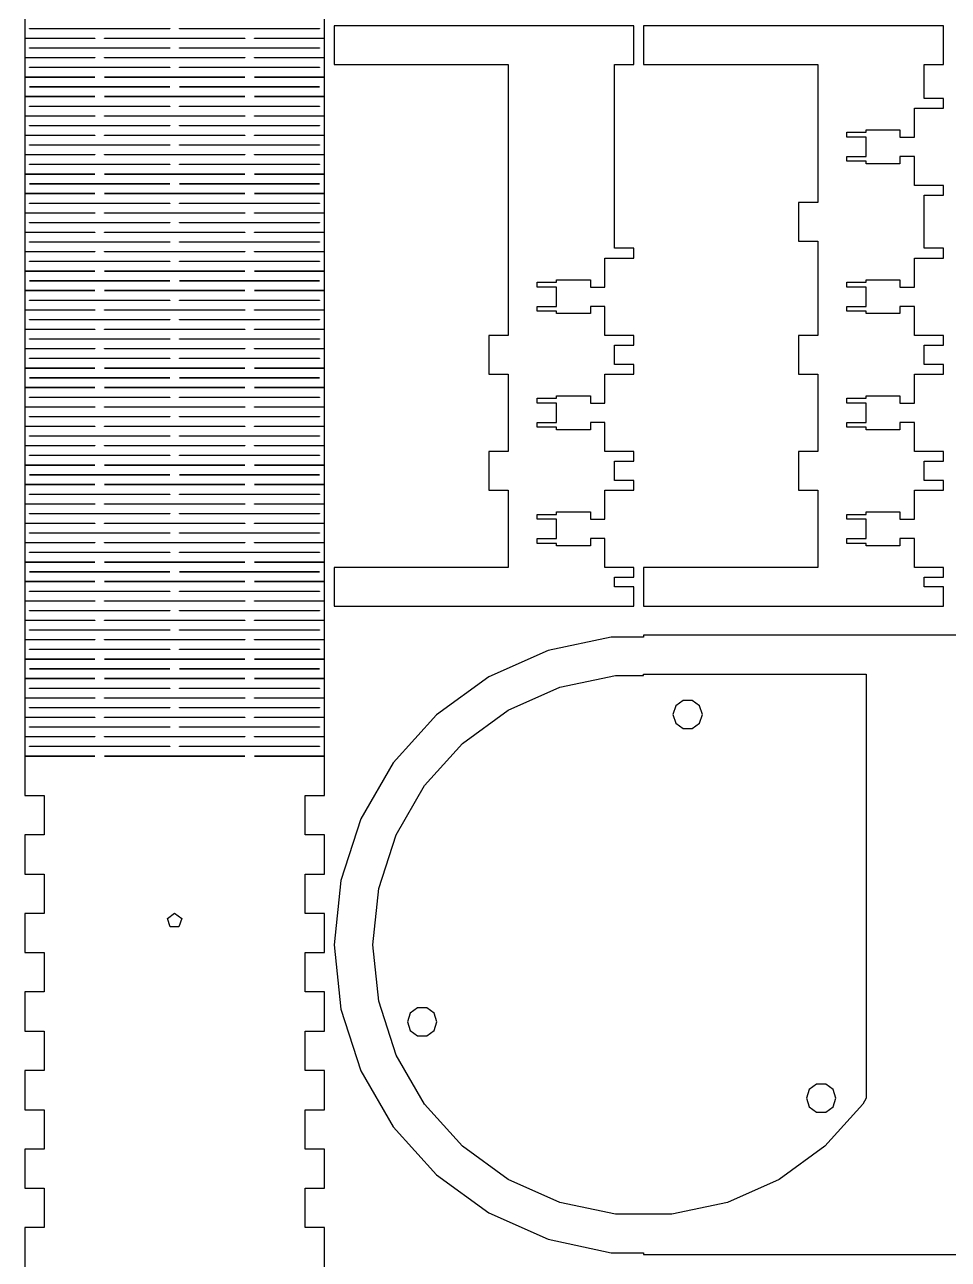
# Model space of a CAD drawing. Header units: metres. Extents: x -86 to 563, y 0 to 788.
# Drawn here: x -64 to 127, y 389 to 644.2 of the extents above; entities that cross this region are included whole.
import ezdxf

# ---------------------------------------------------------------- set-up
doc = ezdxf.new("R2010")
doc.units = ezdxf.units.M

msp = doc.modelspace()

# ---------------------------------------------------------------- linework, layer by layer
for p, q in [((-64, 645.396), (-64, 641.436)), ((-63, 643.391), (-63, 643.441)), ((-63, 643.441), (-34, 643.441)), ((-34, 643.391), (-63, 643.391)), ((-34, 643.441), (-34, 643.391)), ((-32, 643.391), (-32, 643.441)), ((-32, 643.441), (-3, 643.441)), ((-3, 643.391), (-32, 643.391)), ((-3, 643.441), (-3, 643.391)), ((-2, 641.436), (-2, 645.396)), ((62, 644), (0, 644)), ((0, 644), (0, 636)), ((62, 636), (62, 644)), ((126, 644), (64, 644)), ((64, 644), (64, 636)), ((126, 636), (126, 644)), ((-64, 641.436), (-49.5, 641.436)), ((-49.5, 641.386), (-64, 641.386)), ((-64, 641.386), (-64, 637.425)), ((-49.5, 641.436), (-49.5, 641.386)), ((-47.5, 641.386), (-47.5, 641.436)), ((-47.5, 641.436), (-18.5, 641.436)), ((-18.5, 641.386), (-47.5, 641.386)), ((-18.5, 641.436), (-18.5, 641.386)), ((-16.5, 641.386), (-16.5, 641.436)), ((-16.5, 641.436), (-2, 641.436)), ((-2, 641.386), (-16.5, 641.386)), ((-2, 637.425), (-2, 641.386)), ((-63, 639.38), (-63, 639.43)), ((-63, 639.43), (-34, 639.43)), ((-34, 639.38), (-63, 639.38)), ((-34, 639.43), (-34, 639.38)), ((-32, 639.38), (-32, 639.43)), ((-32, 639.43), (-3, 639.43)), ((-3, 639.38), (-32, 639.38)), ((-3, 639.43), (-3, 639.38)), ((-64, 637.425), (-49.5, 637.425)), ((-49.5, 637.375), (-64, 637.375)), ((-64, 637.375), (-64, 633.415)), ((-49.5, 637.425), (-49.5, 637.375)), ((-47.5, 637.375), (-47.5, 637.425)), ((-47.5, 637.425), (-18.5, 637.425)), ((-18.5, 637.375), (-47.5, 637.375)), ((-18.5, 637.425), (-18.5, 637.375)), ((-16.5, 637.375), (-16.5, 637.425)), ((-16.5, 637.425), (-2, 637.425)), ((-2, 637.375), (-16.5, 637.375)), ((-2, 633.415), (-2, 637.375)), ((0, 636), (36, 636)), ((36, 636), (36, 580)), ((58, 598), (58, 636)), ((58, 636), (62, 636)), ((64, 636), (100, 636)), ((100, 636), (100, 607.5)), ((122, 629), (122, 636)), ((122, 636), (126, 636)), ((-64, 633.415), (-49.5, 633.415)), ((-49.5, 633.365), (-64, 633.365)), ((-64, 633.365), (-64, 629.404)), ((-63, 635.37), (-63, 635.42)), ((-63, 635.42), (-34, 635.42)), ((-34, 635.37), (-63, 635.37)), ((-49.5, 633.415), (-49.5, 633.365)), ((-47.5, 633.365), (-47.5, 633.415)), ((-47.5, 633.415), (-18.5, 633.415)), ((-18.5, 633.365), (-47.5, 633.365)), ((-34, 635.42), (-34, 635.37)), ((-32, 635.37), (-32, 635.42)), ((-32, 635.42), (-3, 635.42)), ((-3, 635.37), (-32, 635.37)), ((-18.5, 633.415), (-18.5, 633.365)), ((-16.5, 633.365), (-16.5, 633.415)), ((-16.5, 633.415), (-2, 633.415)), ((-2, 633.365), (-16.5, 633.365)), ((-3, 635.42), (-3, 635.37)), ((-2, 629.404), (-2, 633.365)), ((-63, 631.359), (-63, 631.409)), ((-63, 631.409), (-34, 631.409)), ((-34, 631.359), (-63, 631.359)), ((-34, 631.409), (-34, 631.359)), ((-32, 631.359), (-32, 631.409)), ((-32, 631.409), (-3, 631.409)), ((-3, 631.359), (-32, 631.359)), ((-3, 631.409), (-3, 631.359)), ((-64, 629.404), (-49.5, 629.404)), ((-49.5, 629.354), (-64, 629.354)), ((-64, 629.354), (-64, 625.393)), ((-49.5, 629.404), (-49.5, 629.354)), ((-47.5, 629.354), (-47.5, 629.404)), ((-47.5, 629.404), (-18.5, 629.404)), ((-18.5, 629.354), (-47.5, 629.354)), ((-18.5, 629.404), (-18.5, 629.354)), ((-16.5, 629.354), (-16.5, 629.404)), ((-16.5, 629.404), (-2, 629.404)), ((-2, 629.354), (-16.5, 629.354)), ((-2, 625.393), (-2, 629.354)), ((126, 629), (122, 629)), ((126, 627), (126, 629)), ((-64, 625.393), (-49.5, 625.393)), ((-49.5, 625.343), (-64, 625.343)), ((-64, 625.343), (-64, 621.383)), ((-63, 627.349), (-63, 627.399)), ((-63, 627.399), (-34, 627.399)), ((-34, 627.349), (-63, 627.349)), ((-49.5, 625.393), (-49.5, 625.343)), ((-47.5, 625.343), (-47.5, 625.393)), ((-47.5, 625.393), (-18.5, 625.393)), ((-18.5, 625.343), (-47.5, 625.343)), ((-34, 627.399), (-34, 627.349)), ((-32, 627.349), (-32, 627.399)), ((-32, 627.399), (-3, 627.399)), ((-3, 627.349), (-32, 627.349)), ((-18.5, 625.393), (-18.5, 625.343)), ((-16.5, 625.343), (-16.5, 625.393)), ((-16.5, 625.393), (-2, 625.393)), ((-2, 625.343), (-16.5, 625.343)), ((-3, 627.399), (-3, 627.349)), ((-2, 621.383), (-2, 625.343)), ((120, 621), (120, 627)), ((120, 627), (126, 627)), ((-63, 623.338), (-63, 623.388)), ((-63, 623.388), (-34, 623.388)), ((-34, 623.338), (-63, 623.338)), ((-34, 623.388), (-34, 623.338)), ((-32, 623.338), (-32, 623.388)), ((-32, 623.388), (-3, 623.388)), ((-3, 623.338), (-32, 623.338)), ((-3, 623.388), (-3, 623.338)), ((-64, 621.383), (-49.5, 621.383)), ((-49.5, 621.333), (-64, 621.333)), ((-64, 621.333), (-64, 617.372)), ((-49.5, 621.383), (-49.5, 621.333)), ((-47.5, 621.333), (-47.5, 621.383)), ((-47.5, 621.383), (-18.5, 621.383)), ((-18.5, 621.333), (-47.5, 621.333)), ((-18.5, 621.383), (-18.5, 621.333)), ((-16.5, 621.333), (-16.5, 621.383)), ((-16.5, 621.383), (-2, 621.383)), ((-2, 621.333), (-16.5, 621.333)), ((-2, 617.372), (-2, 621.333)), ((106, 621), (106, 622)), ((106, 622), (110, 622)), ((110, 621), (106, 621)), ((110, 622), (110, 622.5)), ((110, 622.5), (117, 622.5)), ((110, 617), (110, 621)), ((117, 622.5), (117, 621)), ((117, 621), (120, 621)), ((-63, 619.328), (-63, 619.378)), ((-63, 619.378), (-34, 619.378)), ((-34, 619.328), (-63, 619.328)), ((-34, 619.378), (-34, 619.328)), ((-32, 619.328), (-32, 619.378)), ((-32, 619.378), (-3, 619.378)), ((-3, 619.328), (-32, 619.328)), ((-3, 619.378), (-3, 619.328)), ((-64, 617.372), (-49.5, 617.372)), ((-49.5, 617.322), (-64, 617.322)), ((-64, 617.322), (-64, 613.362)), ((-63, 615.317), (-63, 615.367)), ((-63, 615.367), (-34, 615.367)), ((-34, 615.317), (-63, 615.317)), ((-49.5, 617.372), (-49.5, 617.322)), ((-47.5, 617.322), (-47.5, 617.372)), ((-47.5, 617.372), (-18.5, 617.372)), ((-18.5, 617.322), (-47.5, 617.322)), ((-34, 615.367), (-34, 615.317)), ((-32, 615.317), (-32, 615.367)), ((-32, 615.367), (-3, 615.367)), ((-3, 615.317), (-32, 615.317)), ((-18.5, 617.372), (-18.5, 617.322)), ((-16.5, 617.322), (-16.5, 617.372)), ((-16.5, 617.372), (-2, 617.372)), ((-2, 617.322), (-16.5, 617.322)), ((-3, 615.367), (-3, 615.317)), ((-2, 613.362), (-2, 617.322)), ((106, 616), (106, 617)), ((106, 617), (110, 617)), ((110, 616), (106, 616)), ((110, 615.5), (110, 616)), ((117, 615.5), (110, 615.5)), ((120, 617), (117, 617)), ((117, 617), (117, 615.5)), ((120, 611), (120, 617)), ((-64, 613.362), (-49.5, 613.362)), ((-49.5, 613.312), (-64, 613.312)), ((-64, 613.312), (-64, 609.351)), ((-49.5, 613.362), (-49.5, 613.312)), ((-47.5, 613.312), (-47.5, 613.362)), ((-47.5, 613.362), (-18.5, 613.362)), ((-18.5, 613.312), (-47.5, 613.312)), ((-18.5, 613.362), (-18.5, 613.312)), ((-16.5, 613.312), (-16.5, 613.362)), ((-16.5, 613.362), (-2, 613.362)), ((-2, 613.312), (-16.5, 613.312)), ((-2, 609.351), (-2, 613.312)), ((-63, 611.307), (-63, 611.357)), ((-63, 611.357), (-34, 611.357)), ((-34, 611.307), (-63, 611.307)), ((-34, 611.357), (-34, 611.307)), ((-32, 611.307), (-32, 611.357)), ((-32, 611.357), (-3, 611.357)), ((-3, 611.307), (-32, 611.307)), ((-3, 611.357), (-3, 611.307)), ((126, 611), (120, 611)), ((126, 609), (126, 611)), ((-64, 609.351), (-49.5, 609.351)), ((-49.5, 609.301), (-64, 609.301)), ((-64, 609.301), (-64, 605.341)), ((-49.5, 609.351), (-49.5, 609.301)), ((-47.5, 609.301), (-47.5, 609.351)), ((-47.5, 609.351), (-18.5, 609.351)), ((-18.5, 609.301), (-47.5, 609.301)), ((-18.5, 609.351), (-18.5, 609.301)), ((-16.5, 609.301), (-16.5, 609.351)), ((-16.5, 609.351), (-2, 609.351)), ((-2, 609.301), (-16.5, 609.301)), ((-2, 605.341), (-2, 609.301)), ((100, 607.5), (96, 607.5)), ((96, 607.5), (96, 599.5)), ((122, 598), (122, 609)), ((122, 609), (126, 609)), ((-64, 605.341), (-49.5, 605.341)), ((-49.5, 605.291), (-64, 605.291)), ((-64, 605.291), (-64, 601.33)), ((-63, 607.296), (-63, 607.346)), ((-63, 607.346), (-34, 607.346)), ((-34, 607.296), (-63, 607.296)), ((-49.5, 605.341), (-49.5, 605.291)), ((-47.5, 605.291), (-47.5, 605.341)), ((-47.5, 605.341), (-18.5, 605.341)), ((-18.5, 605.291), (-47.5, 605.291)), ((-34, 607.346), (-34, 607.296)), ((-32, 607.296), (-32, 607.346)), ((-32, 607.346), (-3, 607.346)), ((-3, 607.296), (-32, 607.296)), ((-18.5, 605.341), (-18.5, 605.291)), ((-16.5, 605.291), (-16.5, 605.341)), ((-16.5, 605.341), (-2, 605.341)), ((-2, 605.291), (-16.5, 605.291)), ((-3, 607.346), (-3, 607.296)), ((-2, 601.33), (-2, 605.291)), ((-63, 603.285), (-63, 603.335)), ((-63, 603.335), (-34, 603.335)), ((-34, 603.285), (-63, 603.285)), ((-34, 603.335), (-34, 603.285)), ((-32, 603.285), (-32, 603.335)), ((-32, 603.335), (-3, 603.335)), ((-3, 603.285), (-32, 603.285)), ((-3, 603.335), (-3, 603.285)), ((-64, 601.33), (-49.5, 601.33)), ((-49.5, 601.28), (-64, 601.28)), ((-64, 601.28), (-64, 597.32)), ((-49.5, 601.33), (-49.5, 601.28)), ((-47.5, 601.28), (-47.5, 601.33)), ((-47.5, 601.33), (-18.5, 601.33)), ((-18.5, 601.28), (-47.5, 601.28)), ((-18.5, 601.33), (-18.5, 601.28)), ((-16.5, 601.28), (-16.5, 601.33)), ((-16.5, 601.33), (-2, 601.33)), ((-2, 601.28), (-16.5, 601.28)), ((-2, 597.32), (-2, 601.28)), ((-64, 597.32), (-49.5, 597.32)), ((-49.5, 597.27), (-64, 597.27)), ((-64, 597.27), (-64, 593.309)), ((-63, 599.275), (-63, 599.325)), ((-63, 599.325), (-34, 599.325)), ((-34, 599.275), (-63, 599.275)), ((-49.5, 597.32), (-49.5, 597.27)), ((-47.5, 597.27), (-47.5, 597.32)), ((-47.5, 597.32), (-18.5, 597.32)), ((-18.5, 597.27), (-47.5, 597.27)), ((-34, 599.325), (-34, 599.275)), ((-32, 599.275), (-32, 599.325)), ((-32, 599.325), (-3, 599.325)), ((-3, 599.275), (-32, 599.275)), ((-18.5, 597.32), (-18.5, 597.27)), ((-16.5, 597.27), (-16.5, 597.32)), ((-16.5, 597.32), (-2, 597.32)), ((-2, 597.27), (-16.5, 597.27)), ((-3, 599.325), (-3, 599.275)), ((-2, 593.309), (-2, 597.27)), ((62, 598), (58, 598)), ((62, 596), (62, 598)), ((96, 599.5), (100, 599.5)), ((100, 599.5), (100, 580)), ((126, 598), (122, 598)), ((126, 596), (126, 598)), ((-63, 595.264), (-63, 595.314)), ((-63, 595.314), (-34, 595.314)), ((-34, 595.264), (-63, 595.264)), ((-34, 595.314), (-34, 595.264)), ((-32, 595.264), (-32, 595.314)), ((-32, 595.314), (-3, 595.314)), ((-3, 595.264), (-32, 595.264)), ((-3, 595.314), (-3, 595.264)), ((56, 590), (56, 596)), ((56, 596), (62, 596)), ((120, 590), (120, 596)), ((120, 596), (126, 596)), ((-64, 593.309), (-49.5, 593.309)), ((-49.5, 593.259), (-64, 593.259)), ((-64, 593.259), (-64, 589.299)), ((-49.5, 593.309), (-49.5, 593.259)), ((-47.5, 593.259), (-47.5, 593.309)), ((-47.5, 593.309), (-18.5, 593.309)), ((-18.5, 593.259), (-47.5, 593.259)), ((-18.5, 593.309), (-18.5, 593.259)), ((-16.5, 593.259), (-16.5, 593.309)), ((-16.5, 593.309), (-2, 593.309)), ((-2, 593.259), (-16.5, 593.259)), ((-2, 589.299), (-2, 593.259)), ((-63, 591.254), (-63, 591.304)), ((-63, 591.304), (-34, 591.304)), ((-34, 591.254), (-63, 591.254)), ((-34, 591.304), (-34, 591.254)), ((-32, 591.254), (-32, 591.304)), ((-32, 591.304), (-3, 591.304)), ((-3, 591.254), (-32, 591.254)), ((-3, 591.304), (-3, 591.254)), ((42, 590), (42, 591)), ((42, 591), (46, 591)), ((46, 590), (42, 590)), ((46, 591), (46, 591.5)), ((46, 591.5), (53, 591.5)), ((46, 586), (46, 590)), ((53, 591.5), (53, 590)), ((53, 590), (56, 590)), ((106, 590), (106, 591)), ((106, 591), (110, 591)), ((110, 590), (106, 590)), ((110, 591), (110, 591.5)), ((110, 591.5), (117, 591.5)), ((110, 586), (110, 590)), ((117, 591.5), (117, 590)), ((117, 590), (120, 590)), ((-64, 589.299), (-49.5, 589.299)), ((-49.5, 589.249), (-64, 589.249)), ((-64, 589.249), (-64, 585.288)), ((-63, 587.243), (-63, 587.293)), ((-63, 587.293), (-34, 587.293)), ((-34, 587.243), (-63, 587.243)), ((-49.5, 589.299), (-49.5, 589.249)), ((-47.5, 589.249), (-47.5, 589.299)), ((-47.5, 589.299), (-18.5, 589.299)), ((-18.5, 589.249), (-47.5, 589.249)), ((-34, 587.293), (-34, 587.243)), ((-32, 587.243), (-32, 587.293)), ((-32, 587.293), (-3, 587.293)), ((-3, 587.243), (-32, 587.243)), ((-18.5, 589.299), (-18.5, 589.249)), ((-16.5, 589.249), (-16.5, 589.299)), ((-16.5, 589.299), (-2, 589.299)), ((-2, 589.249), (-16.5, 589.249)), ((-3, 587.293), (-3, 587.243)), ((-2, 585.288), (-2, 589.249)), ((-64, 585.288), (-49.5, 585.288)), ((-49.5, 585.238), (-64, 585.238)), ((-64, 585.238), (-64, 581.277)), ((-49.5, 585.288), (-49.5, 585.238)), ((-47.5, 585.238), (-47.5, 585.288)), ((-47.5, 585.288), (-18.5, 585.288)), ((-18.5, 585.238), (-47.5, 585.238)), ((-18.5, 585.288), (-18.5, 585.238)), ((-16.5, 585.238), (-16.5, 585.288)), ((-16.5, 585.288), (-2, 585.288)), ((-2, 585.238), (-16.5, 585.238)), ((-2, 581.277), (-2, 585.238)), ((42, 585), (42, 586)), ((42, 586), (46, 586)), ((46, 585), (42, 585)), ((46, 584.5), (46, 585)), ((53, 584.5), (46, 584.5)), ((56, 586), (53, 586)), ((53, 586), (53, 584.5)), ((56, 580), (56, 586)), ((106, 585), (106, 586)), ((106, 586), (110, 586)), ((110, 585), (106, 585)), ((110, 584.5), (110, 585)), ((117, 584.5), (110, 584.5)), ((120, 586), (117, 586)), ((117, 586), (117, 584.5)), ((120, 580), (120, 586)), ((-63, 583.233), (-63, 583.283)), ((-63, 583.283), (-34, 583.283)), ((-34, 583.233), (-63, 583.233)), ((-34, 583.283), (-34, 583.233)), ((-32, 583.233), (-32, 583.283)), ((-32, 583.283), (-3, 583.283)), ((-3, 583.233), (-32, 583.233)), ((-3, 583.283), (-3, 583.233)), ((-64, 581.277), (-49.5, 581.277)), ((-49.5, 581.227), (-64, 581.227)), ((-64, 581.227), (-64, 577.267)), ((-49.5, 581.277), (-49.5, 581.227)), ((-47.5, 581.227), (-47.5, 581.277)), ((-47.5, 581.277), (-18.5, 581.277)), ((-18.5, 581.227), (-47.5, 581.227)), ((-18.5, 581.277), (-18.5, 581.227)), ((-16.5, 581.227), (-16.5, 581.277)), ((-16.5, 581.277), (-2, 581.277)), ((-2, 581.227), (-16.5, 581.227)), ((-2, 577.267), (-2, 581.227)), ((36, 580), (32, 580)), ((32, 580), (32, 572)), ((62, 580), (56, 580)), ((62, 578), (62, 580)), ((100, 580), (96, 580)), ((96, 580), (96, 572)), ((126, 580), (120, 580)), ((126, 578), (126, 580)), ((-64, 577.267), (-49.5, 577.267)), ((-49.5, 577.217), (-64, 577.217)), ((-64, 577.217), (-64, 573.256)), ((-63, 579.222), (-63, 579.272)), ((-63, 579.272), (-34, 579.272)), ((-34, 579.222), (-63, 579.222)), ((-49.5, 577.267), (-49.5, 577.217)), ((-47.5, 577.217), (-47.5, 577.267)), ((-47.5, 577.267), (-18.5, 577.267)), ((-18.5, 577.217), (-47.5, 577.217)), ((-34, 579.272), (-34, 579.222)), ((-32, 579.222), (-32, 579.272)), ((-32, 579.272), (-3, 579.272)), ((-3, 579.222), (-32, 579.222)), ((-18.5, 577.267), (-18.5, 577.217)), ((-16.5, 577.217), (-16.5, 577.267)), ((-16.5, 577.267), (-2, 577.267)), ((-2, 577.217), (-16.5, 577.217)), ((-3, 579.272), (-3, 579.222)), ((-2, 573.256), (-2, 577.217)), ((58, 574), (58, 578)), ((58, 578), (62, 578)), ((122, 574), (122, 578)), ((122, 578), (126, 578)), ((-63, 575.212), (-63, 575.262)), ((-63, 575.262), (-34, 575.262)), ((-34, 575.212), (-63, 575.212)), ((-34, 575.262), (-34, 575.212)), ((-32, 575.212), (-32, 575.262)), ((-32, 575.262), (-3, 575.262)), ((-3, 575.212), (-32, 575.212)), ((-3, 575.262), (-3, 575.212)), ((-64, 573.256), (-49.5, 573.256)), ((-49.5, 573.206), (-64, 573.206)), ((-64, 573.206), (-64, 569.246)), ((-49.5, 573.256), (-49.5, 573.206)), ((-47.5, 573.206), (-47.5, 573.256)), ((-47.5, 573.256), (-18.5, 573.256)), ((-18.5, 573.206), (-47.5, 573.206)), ((-18.5, 573.256), (-18.5, 573.206)), ((-16.5, 573.206), (-16.5, 573.256)), ((-16.5, 573.256), (-2, 573.256)), ((-2, 573.206), (-16.5, 573.206)), ((-2, 569.246), (-2, 573.206)), ((32, 572), (36, 572)), ((36, 572), (36, 556)), ((56, 566), (56, 572)), ((56, 572), (62, 572)), ((62, 574), (58, 574)), ((62, 572), (62, 574)), ((96, 572), (100, 572)), ((100, 572), (100, 556)), ((120, 566), (120, 572)), ((120, 572), (126, 572)), ((126, 574), (122, 574)), ((126, 572), (126, 574)), ((-64, 569.246), (-49.5, 569.246)), ((-49.5, 569.196), (-64, 569.196)), ((-64, 569.196), (-64, 565.235)), ((-63, 571.201), (-63, 571.251)), ((-63, 571.251), (-34, 571.251)), ((-34, 571.201), (-63, 571.201)), ((-49.5, 569.246), (-49.5, 569.196)), ((-47.5, 569.196), (-47.5, 569.246)), ((-47.5, 569.246), (-18.5, 569.246)), ((-18.5, 569.196), (-47.5, 569.196)), ((-34, 571.251), (-34, 571.201)), ((-32, 571.201), (-32, 571.251)), ((-32, 571.251), (-3, 571.251)), ((-3, 571.201), (-32, 571.201)), ((-18.5, 569.246), (-18.5, 569.196)), ((-16.5, 569.196), (-16.5, 569.246)), ((-16.5, 569.246), (-2, 569.246)), ((-2, 569.196), (-16.5, 569.196)), ((-3, 571.251), (-3, 571.201)), ((-2, 565.235), (-2, 569.196)), ((-63, 567.191), (-63, 567.241)), ((-63, 567.241), (-34, 567.241)), ((-34, 567.191), (-63, 567.191)), ((-34, 567.241), (-34, 567.191)), ((-32, 567.191), (-32, 567.241)), ((-32, 567.241), (-3, 567.241)), ((-3, 567.191), (-32, 567.191)), ((-3, 567.241), (-3, 567.191)), ((42, 566), (42, 567)), ((42, 567), (46, 567)), ((46, 567), (46, 567.5)), ((46, 567.5), (53, 567.5)), ((53, 567.5), (53, 566)), ((106, 566), (106, 567)), ((106, 567), (110, 567)), ((110, 567), (110, 567.5)), ((110, 567.5), (117, 567.5)), ((117, 567.5), (117, 566)), ((-64, 565.235), (-49.5, 565.235)), ((-49.5, 565.185), (-64, 565.185)), ((-64, 565.185), (-64, 561.225)), ((-49.5, 565.235), (-49.5, 565.185)), ((-47.5, 565.185), (-47.5, 565.235)), ((-47.5, 565.235), (-18.5, 565.235)), ((-18.5, 565.185), (-47.5, 565.185)), ((-18.5, 565.235), (-18.5, 565.185)), ((-16.5, 565.185), (-16.5, 565.235)), ((-16.5, 565.235), (-2, 565.235)), ((-2, 565.185), (-16.5, 565.185)), ((-2, 561.225), (-2, 565.185)), ((46, 566), (42, 566)), ((46, 562), (46, 566)), ((53, 566), (56, 566)), ((110, 566), (106, 566)), ((110, 562), (110, 566)), ((117, 566), (120, 566)), ((-63, 563.18), (-63, 563.23)), ((-63, 563.23), (-34, 563.23)), ((-34, 563.18), (-63, 563.18)), ((-34, 563.23), (-34, 563.18)), ((-32, 563.18), (-32, 563.23)), ((-32, 563.23), (-3, 563.23)), ((-3, 563.18), (-32, 563.18)), ((-3, 563.23), (-3, 563.18)), ((42, 561), (42, 562)), ((42, 562), (46, 562)), ((56, 562), (53, 562)), ((53, 562), (53, 560.5)), ((56, 556), (56, 562)), ((106, 561), (106, 562)), ((106, 562), (110, 562)), ((120, 562), (117, 562)), ((117, 562), (117, 560.5)), ((120, 556), (120, 562)), ((-64, 561.225), (-49.5, 561.225)), ((-49.5, 561.175), (-64, 561.175)), ((-64, 561.175), (-64, 557.214)), ((-63, 559.169), (-63, 559.219)), ((-63, 559.219), (-34, 559.219)), ((-34, 559.169), (-63, 559.169)), ((-49.5, 561.225), (-49.5, 561.175)), ((-47.5, 561.175), (-47.5, 561.225)), ((-47.5, 561.225), (-18.5, 561.225)), ((-18.5, 561.175), (-47.5, 561.175)), ((-34, 559.219), (-34, 559.169)), ((-32, 559.169), (-32, 559.219)), ((-32, 559.219), (-3, 559.219)), ((-3, 559.169), (-32, 559.169)), ((-18.5, 561.225), (-18.5, 561.175)), ((-16.5, 561.175), (-16.5, 561.225)), ((-16.5, 561.225), (-2, 561.225)), ((-2, 561.175), (-16.5, 561.175)), ((-3, 559.219), (-3, 559.169)), ((-2, 557.214), (-2, 561.175)), ((46, 561), (42, 561)), ((46, 560.5), (46, 561)), ((53, 560.5), (46, 560.5)), ((110, 561), (106, 561)), ((110, 560.5), (110, 561)), ((117, 560.5), (110, 560.5)), ((-64, 557.214), (-49.5, 557.214)), ((-49.5, 557.164), (-64, 557.164)), ((-64, 557.164), (-64, 553.204)), ((-49.5, 557.214), (-49.5, 557.164)), ((-47.5, 557.164), (-47.5, 557.214)), ((-47.5, 557.214), (-18.5, 557.214)), ((-18.5, 557.164), (-47.5, 557.164)), ((-18.5, 557.214), (-18.5, 557.164)), ((-16.5, 557.164), (-16.5, 557.214)), ((-16.5, 557.214), (-2, 557.214)), ((-2, 557.164), (-16.5, 557.164)), ((-2, 553.204), (-2, 557.164)), ((-63, 555.159), (-63, 555.209)), ((-63, 555.209), (-34, 555.209)), ((-34, 555.159), (-63, 555.159)), ((-34, 555.209), (-34, 555.159)), ((-32, 555.159), (-32, 555.209)), ((-32, 555.209), (-3, 555.209)), ((-3, 555.159), (-32, 555.159)), ((-3, 555.209), (-3, 555.159)), ((36, 556), (32, 556)), ((32, 556), (32, 548)), ((62, 556), (56, 556)), ((58, 550), (58, 554)), ((58, 554), (62, 554)), ((62, 554), (62, 556)), ((100, 556), (96, 556)), ((96, 556), (96, 548)), ((126, 556), (120, 556)), ((122, 550), (122, 554)), ((122, 554), (126, 554)), ((126, 554), (126, 556)), ((-64, 553.204), (-49.5, 553.204)), ((-49.5, 553.154), (-64, 553.154)), ((-64, 553.154), (-64, 549.193)), ((-49.5, 553.204), (-49.5, 553.154)), ((-47.5, 553.154), (-47.5, 553.204)), ((-47.5, 553.204), (-18.5, 553.204)), ((-18.5, 553.154), (-47.5, 553.154)), ((-18.5, 553.204), (-18.5, 553.154)), ((-16.5, 553.154), (-16.5, 553.204)), ((-16.5, 553.204), (-2, 553.204)), ((-2, 553.154), (-16.5, 553.154)), ((-2, 549.193), (-2, 553.154)), ((-64, 549.193), (-49.5, 549.193)), ((-49.5, 549.143), (-64, 549.143)), ((-64, 549.143), (-64, 545.183)), ((-63, 551.148), (-63, 551.198)), ((-63, 551.198), (-34, 551.198)), ((-34, 551.148), (-63, 551.148)), ((-49.5, 549.193), (-49.5, 549.143)), ((-47.5, 549.143), (-47.5, 549.193)), ((-47.5, 549.193), (-18.5, 549.193)), ((-18.5, 549.143), (-47.5, 549.143)), ((-34, 551.198), (-34, 551.148)), ((-32, 551.148), (-32, 551.198)), ((-32, 551.198), (-3, 551.198)), ((-3, 551.148), (-32, 551.148)), ((-18.5, 549.193), (-18.5, 549.143)), ((-16.5, 549.143), (-16.5, 549.193)), ((-16.5, 549.193), (-2, 549.193)), ((-2, 549.143), (-16.5, 549.143)), ((-3, 551.198), (-3, 551.148)), ((-2, 545.183), (-2, 549.143)), ((62, 550), (58, 550)), ((62, 548), (62, 550)), ((126, 550), (122, 550)), ((126, 548), (126, 550)), ((-63, 547.138), (-63, 547.188)), ((-63, 547.188), (-34, 547.188)), ((-34, 547.138), (-63, 547.138)), ((-34, 547.188), (-34, 547.138)), ((-32, 547.138), (-32, 547.188)), ((-32, 547.188), (-3, 547.188)), ((-3, 547.138), (-32, 547.138)), ((-3, 547.188), (-3, 547.138)), ((32, 548), (36, 548)), ((36, 548), (36, 532)), ((56, 542), (56, 548)), ((56, 548), (62, 548)), ((96, 548), (100, 548)), ((100, 548), (100, 532)), ((120, 542), (120, 548)), ((120, 548), (126, 548)), ((-64, 545.183), (-49.5, 545.183)), ((-49.5, 545.133), (-64, 545.133)), ((-64, 545.133), (-64, 541.172)), ((-49.5, 545.183), (-49.5, 545.133)), ((-47.5, 545.133), (-47.5, 545.183)), ((-47.5, 545.183), (-18.5, 545.183)), ((-18.5, 545.133), (-47.5, 545.133)), ((-18.5, 545.183), (-18.5, 545.133)), ((-16.5, 545.133), (-16.5, 545.183)), ((-16.5, 545.183), (-2, 545.183)), ((-2, 545.133), (-16.5, 545.133)), ((-2, 541.172), (-2, 545.133)), ((-64, 541.172), (-49.5, 541.172)), ((-49.5, 541.122), (-64, 541.122)), ((-64, 541.122), (-64, 537.161)), ((-63, 543.127), (-63, 543.177)), ((-63, 543.177), (-34, 543.177)), ((-34, 543.127), (-63, 543.127)), ((-49.5, 541.172), (-49.5, 541.122)), ((-47.5, 541.122), (-47.5, 541.172)), ((-47.5, 541.172), (-18.5, 541.172)), ((-18.5, 541.122), (-47.5, 541.122)), ((-34, 543.177), (-34, 543.127)), ((-32, 543.127), (-32, 543.177)), ((-32, 543.177), (-3, 543.177)), ((-3, 543.127), (-32, 543.127)), ((-18.5, 541.172), (-18.5, 541.122)), ((-16.5, 541.122), (-16.5, 541.172)), ((-16.5, 541.172), (-2, 541.172)), ((-2, 541.122), (-16.5, 541.122)), ((-3, 543.177), (-3, 543.127)), ((-2, 537.161), (-2, 541.122)), ((42, 542), (42, 543)), ((42, 543), (46, 543)), ((46, 542), (42, 542)), ((46, 543), (46, 543.5)), ((46, 543.5), (53, 543.5)), ((46, 538), (46, 542)), ((53, 543.5), (53, 542)), ((53, 542), (56, 542)), ((106, 542), (106, 543)), ((106, 543), (110, 543)), ((110, 542), (106, 542)), ((110, 543), (110, 543.5)), ((110, 543.5), (117, 543.5)), ((110, 538), (110, 542)), ((117, 543.5), (117, 542)), ((117, 542), (120, 542)), ((-63, 539.117), (-63, 539.167)), ((-63, 539.167), (-34, 539.167)), ((-34, 539.117), (-63, 539.117)), ((-34, 539.167), (-34, 539.117)), ((-32, 539.117), (-32, 539.167)), ((-32, 539.167), (-3, 539.167)), ((-3, 539.117), (-32, 539.117)), ((-3, 539.167), (-3, 539.117)), ((-64, 537.161), (-49.5, 537.161)), ((-49.5, 537.111), (-64, 537.111)), ((-64, 537.111), (-64, 533.151)), ((-49.5, 537.161), (-49.5, 537.111)), ((-47.5, 537.111), (-47.5, 537.161)), ((-47.5, 537.161), (-18.5, 537.161)), ((-18.5, 537.111), (-47.5, 537.111)), ((-18.5, 537.161), (-18.5, 537.111)), ((-16.5, 537.111), (-16.5, 537.161)), ((-16.5, 537.161), (-2, 537.161)), ((-2, 537.111), (-16.5, 537.111)), ((-2, 533.151), (-2, 537.111)), ((42, 537), (42, 538)), ((42, 538), (46, 538)), ((46, 537), (42, 537)), ((46, 536.5), (46, 537)), ((53, 536.5), (46, 536.5)), ((56, 538), (53, 538)), ((53, 538), (53, 536.5)), ((56, 532), (56, 538)), ((106, 537), (106, 538)), ((106, 538), (110, 538)), ((110, 537), (106, 537)), ((110, 536.5), (110, 537)), ((117, 536.5), (110, 536.5)), ((120, 538), (117, 538)), ((117, 538), (117, 536.5)), ((120, 532), (120, 538)), ((-63, 535.106), (-63, 535.156)), ((-63, 535.156), (-34, 535.156)), ((-34, 535.106), (-63, 535.106)), ((-34, 535.156), (-34, 535.106)), ((-32, 535.106), (-32, 535.156)), ((-32, 535.156), (-3, 535.156)), ((-3, 535.106), (-32, 535.106)), ((-3, 535.156), (-3, 535.106)), ((-64, 533.151), (-49.5, 533.151)), ((-49.5, 533.101), (-64, 533.101)), ((-64, 533.101), (-64, 529.14)), ((-63, 531.096), (-63, 531.146)), ((-63, 531.146), (-34, 531.146)), ((-34, 531.096), (-63, 531.096)), ((-49.5, 533.151), (-49.5, 533.101)), ((-47.5, 533.101), (-47.5, 533.151)), ((-47.5, 533.151), (-18.5, 533.151)), ((-18.5, 533.101), (-47.5, 533.101)), ((-34, 531.146), (-34, 531.096)), ((-32, 531.096), (-32, 531.146)), ((-32, 531.146), (-3, 531.146)), ((-3, 531.096), (-32, 531.096)), ((-18.5, 533.151), (-18.5, 533.101)), ((-16.5, 533.101), (-16.5, 533.151)), ((-16.5, 533.151), (-2, 533.151)), ((-2, 533.101), (-16.5, 533.101)), ((-3, 531.146), (-3, 531.096)), ((-2, 529.14), (-2, 533.101)), ((36, 532), (0, 532)), ((0, 532), (0, 524)), ((62, 532), (56, 532)), ((62, 530), (62, 532)), ((100, 532), (64, 532)), ((64, 532), (64, 524)), ((126, 532), (120, 532)), ((126, 530), (126, 532)), ((-64, 529.14), (-49.5, 529.14)), ((-49.5, 529.09), (-64, 529.09)), ((-64, 529.09), (-64, 525.13)), ((-49.5, 529.14), (-49.5, 529.09)), ((-47.5, 529.09), (-47.5, 529.14)), ((-47.5, 529.14), (-18.5, 529.14)), ((-18.5, 529.09), (-47.5, 529.09)), ((-18.5, 529.14), (-18.5, 529.09)), ((-16.5, 529.09), (-16.5, 529.14)), ((-16.5, 529.14), (-2, 529.14)), ((-2, 529.09), (-16.5, 529.09)), ((-2, 525.13), (-2, 529.09)), ((58, 528), (58, 530)), ((58, 530), (62, 530)), ((122, 528), (122, 530)), ((122, 530), (126, 530)), ((-63, 527.085), (-63, 527.135)), ((-63, 527.135), (-34, 527.135)), ((-34, 527.085), (-63, 527.085)), ((-34, 527.135), (-34, 527.085)), ((-32, 527.085), (-32, 527.135)), ((-32, 527.135), (-3, 527.135)), ((-3, 527.085), (-32, 527.085)), ((-3, 527.135), (-3, 527.085)), ((62, 528), (58, 528)), ((62, 524), (62, 528)), ((126, 528), (122, 528)), ((126, 524), (126, 528)), ((-64, 525.13), (-49.5, 525.13)), ((-49.5, 525.08), (-64, 525.08)), ((-64, 525.08), (-64, 521.119)), ((-49.5, 525.13), (-49.5, 525.08)), ((-47.5, 525.08), (-47.5, 525.13)), ((-47.5, 525.13), (-18.5, 525.13)), ((-18.5, 525.08), (-47.5, 525.08)), ((-18.5, 525.13), (-18.5, 525.08)), ((-16.5, 525.08), (-16.5, 525.13)), ((-16.5, 525.13), (-2, 525.13)), ((-2, 525.08), (-16.5, 525.08)), ((-2, 521.119), (-2, 525.08)), ((0, 524), (62, 524)), ((64, 524), (126, 524)), ((-64, 521.119), (-49.5, 521.119)), ((-49.5, 521.069), (-64, 521.069)), ((-64, 521.069), (-64, 517.109)), ((-63, 523.075), (-63, 523.125)), ((-63, 523.125), (-34, 523.125)), ((-34, 523.075), (-63, 523.075)), ((-49.5, 521.119), (-49.5, 521.069)), ((-47.5, 521.069), (-47.5, 521.119)), ((-47.5, 521.119), (-18.5, 521.119)), ((-18.5, 521.069), (-47.5, 521.069)), ((-34, 523.125), (-34, 523.075)), ((-32, 523.075), (-32, 523.125)), ((-32, 523.125), (-3, 523.125)), ((-3, 523.075), (-32, 523.075)), ((-18.5, 521.119), (-18.5, 521.069)), ((-16.5, 521.069), (-16.5, 521.119)), ((-16.5, 521.119), (-2, 521.119)), ((-2, 521.069), (-16.5, 521.069)), ((-3, 523.125), (-3, 523.075)), ((-2, 517.109), (-2, 521.069)), ((-63, 519.064), (-63, 519.114)), ((-63, 519.114), (-34, 519.114)), ((-34, 519.064), (-63, 519.064)), ((-34, 519.114), (-34, 519.064)), ((-32, 519.064), (-32, 519.114)), ((-32, 519.114), (-3, 519.114)), ((-3, 519.064), (-32, 519.064)), ((-3, 519.114), (-3, 519.064)), ((-64, 517.109), (-49.5, 517.109)), ((-49.5, 517.059), (-64, 517.059)), ((-64, 517.059), (-64, 513.098)), ((-49.5, 517.109), (-49.5, 517.059)), ((-47.5, 517.059), (-47.5, 517.109)), ((-47.5, 517.109), (-18.5, 517.109)), ((-18.5, 517.059), (-47.5, 517.059)), ((-18.5, 517.109), (-18.5, 517.059)), ((-16.5, 517.059), (-16.5, 517.109)), ((-16.5, 517.109), (-2, 517.109)), ((-2, 517.059), (-16.5, 517.059)), ((-2, 513.098), (-2, 517.059)), ((57.3102, 517.649), (44.2229, 514.868)), ((64, 517.649), (57.3102, 517.649)), ((267, 518), (64, 518)), ((64, 518), (64, 517.649)), ((-64, 513.098), (-49.5, 513.098)), ((-49.5, 513.048), (-64, 513.048)), ((-64, 513.048), (-64, 509.088)), ((-63, 515.053), (-63, 515.104)), ((-63, 515.104), (-34, 515.104)), ((-34, 515.053), (-63, 515.053)), ((-49.5, 513.098), (-49.5, 513.048)), ((-47.5, 513.048), (-47.5, 513.098)), ((-47.5, 513.098), (-18.5, 513.098)), ((-18.5, 513.048), (-47.5, 513.048)), ((-34, 515.104), (-34, 515.053)), ((-32, 515.053), (-32, 515.104)), ((-32, 515.104), (-3, 515.104)), ((-3, 515.053), (-32, 515.053)), ((-18.5, 513.098), (-18.5, 513.048)), ((-16.5, 513.048), (-16.5, 513.098)), ((-16.5, 513.098), (-2, 513.098)), ((-2, 513.048), (-16.5, 513.048)), ((-3, 515.104), (-3, 515.053)), ((-2, 509.088), (-2, 513.048)), ((44.2229, 514.868), (32, 509.426)), ((-63, 511.043), (-63, 511.093)), ((-63, 511.093), (-34, 511.093)), ((-34, 511.043), (-63, 511.043)), ((-34, 511.093), (-34, 511.043)), ((-32, 511.043), (-32, 511.093)), ((-32, 511.093), (-3, 511.093)), ((-3, 511.043), (-32, 511.043)), ((-3, 511.093), (-3, 511.043)), ((-64, 509.088), (-49.5, 509.088)), ((-49.5, 509.038), (-64, 509.038)), ((-64, 509.038), (-64, 505.077)), ((-49.5, 509.088), (-49.5, 509.038)), ((-47.5, 509.038), (-47.5, 509.088)), ((-47.5, 509.088), (-18.5, 509.088)), ((-18.5, 509.038), (-47.5, 509.038)), ((-18.5, 509.088), (-18.5, 509.038)), ((-16.5, 509.038), (-16.5, 509.088)), ((-16.5, 509.088), (-2, 509.088)), ((-2, 509.038), (-16.5, 509.038)), ((-2, 505.077), (-2, 509.038)), ((32, 509.426), (21.1756, 501.561)), ((46.695, 507.259), (58.1464, 509.693)), ((58.1464, 509.693), (64, 509.693)), ((64, 509.693), (64, 510)), ((64, 510), (110, 510)), ((110, 510), (110, 422.288)), ((-63, 507.032), (-63, 507.082)), ((-63, 507.082), (-34, 507.082)), ((-34, 507.032), (-63, 507.032)), ((-34, 507.082), (-34, 507.032)), ((-32, 507.032), (-32, 507.082)), ((-32, 507.082), (-3, 507.082)), ((-3, 507.032), (-32, 507.032)), ((-3, 507.082), (-3, 507.032)), ((36, 502.497), (46.695, 507.259)), ((-64, 505.077), (-49.5, 505.077)), ((-49.5, 505.027), (-64, 505.027)), ((-64, 505.027), (-64, 501.067)), ((-63, 503.022), (-63, 503.072)), ((-63, 503.072), (-34, 503.072)), ((-34, 503.022), (-63, 503.022)), ((-49.5, 505.077), (-49.5, 505.027)), ((-47.5, 505.027), (-47.5, 505.077)), ((-47.5, 505.077), (-18.5, 505.077)), ((-18.5, 505.027), (-47.5, 505.027)), ((-34, 503.072), (-34, 503.022)), ((-32, 503.022), (-32, 503.072)), ((-32, 503.072), (-3, 503.072)), ((-3, 503.022), (-32, 503.022)), ((-18.5, 505.077), (-18.5, 505.027)), ((-16.5, 505.027), (-16.5, 505.077)), ((-16.5, 505.077), (-2, 505.077)), ((-2, 505.027), (-16.5, 505.027)), ((-3, 503.072), (-3, 503.022)), ((-2, 501.067), (-2, 505.027)), ((70.6419, 503.43), (70.0594, 501.637)), ((72.1669, 504.538), (70.6419, 503.43)), ((74.0519, 504.538), (72.1669, 504.538)), ((75.5769, 503.43), (74.0519, 504.538)), ((76.1594, 501.637), (75.5769, 503.43)), ((-64, 501.067), (-49.5, 501.067)), ((-49.5, 501.017), (-64, 501.017)), ((-64, 501.017), (-64, 497.056)), ((-49.5, 501.067), (-49.5, 501.017)), ((-47.5, 501.017), (-47.5, 501.067)), ((-47.5, 501.067), (-18.5, 501.067)), ((-18.5, 501.017), (-47.5, 501.017)), ((-18.5, 501.067), (-18.5, 501.017)), ((-16.5, 501.017), (-16.5, 501.067)), ((-16.5, 501.067), (-2, 501.067)), ((-2, 501.017), (-16.5, 501.017)), ((-2, 497.056), (-2, 501.017)), ((21.1756, 501.561), (12.2229, 491.618)), ((26.5287, 495.616), (36, 502.497)), ((70.0594, 501.637), (70.6419, 499.844)), ((75.5769, 499.844), (76.1594, 501.637)), ((-63, 499.011), (-63, 499.061)), ((-63, 499.061), (-34, 499.061)), ((-34, 499.011), (-63, 499.011)), ((-34, 499.061), (-34, 499.011)), ((-32, 499.011), (-32, 499.061)), ((-32, 499.061), (-3, 499.061)), ((-3, 499.011), (-32, 499.011)), ((-3, 499.061), (-3, 499.011)), ((70.6419, 499.844), (72.1669, 498.736)), ((72.1669, 498.736), (74.0519, 498.736)), ((74.0519, 498.736), (75.5769, 499.844)), ((-64, 497.056), (-49.5, 497.056)), ((-49.5, 497.006), (-64, 497.006)), ((-64, 497.006), (-64, 493.046)), ((-49.5, 497.056), (-49.5, 497.006)), ((-47.5, 497.006), (-47.5, 497.056)), ((-47.5, 497.056), (-18.5, 497.056)), ((-18.5, 497.006), (-47.5, 497.006)), ((-18.5, 497.056), (-18.5, 497.006)), ((-16.5, 497.006), (-16.5, 497.056)), ((-16.5, 497.056), (-2, 497.056)), ((-2, 497.006), (-16.5, 497.006)), ((-2, 493.046), (-2, 497.006)), ((18.695, 486.916), (26.5287, 495.616)), ((-64, 493.046), (-49.5, 493.046)), ((-49.5, 492.996), (-64, 492.996)), ((-64, 492.996), (-64, 484.876)), ((-63, 495.001), (-63, 495.051)), ((-63, 495.051), (-34, 495.051)), ((-34, 495.001), (-63, 495.001)), ((-49.5, 493.046), (-49.5, 492.996)), ((-47.5, 492.996), (-47.5, 493.046)), ((-47.5, 493.046), (-18.5, 493.046)), ((-18.5, 492.996), (-47.5, 492.996)), ((-34, 495.051), (-34, 495.001)), ((-32, 495.001), (-32, 495.051)), ((-32, 495.051), (-3, 495.051)), ((-3, 495.001), (-32, 495.001)), ((-18.5, 493.046), (-18.5, 492.996)), ((-16.5, 492.996), (-16.5, 493.046)), ((-16.5, 493.046), (-2, 493.046)), ((-2, 492.996), (-16.5, 492.996)), ((-3, 495.051), (-3, 495.001)), ((-2, 484.876), (-2, 492.996)), ((12.2229, 491.618), (5.5331, 480.031)), ((12.8414, 476.777), (18.695, 486.916)), ((-64, 484.876), (-60, 484.876)), ((-60, 484.876), (-60, 476.756)), ((-6, 476.756), (-6, 484.876)), ((-6, 484.876), (-2, 484.876)), ((5.5331, 480.031), (1.3986, 467.306)), ((-60, 476.756), (-64, 476.756)), ((-64, 476.756), (-64, 468.636)), ((-2, 476.756), (-6, 476.756)), ((-2, 468.636), (-2, 476.756)), ((9.2237, 465.643), (12.8414, 476.777)), ((-64, 468.636), (-60, 468.636)), ((-60, 468.636), (-60, 460.516)), ((-6, 460.516), (-6, 468.636)), ((-6, 468.636), (-2, 468.636)), ((1.3986, 467.306), (0, 454)), ((8, 454), (9.2237, 465.643)), ((-60, 460.516), (-64, 460.516)), ((-64, 460.516), (-64, 452.396)), ((-34.4741, 459.475), (-33, 460.546)), ((-33.911, 457.742), (-34.4741, 459.475)), ((-33, 460.546), (-31.5258, 459.475)), ((-31.5258, 459.475), (-32.0889, 457.742)), ((-2, 460.516), (-6, 460.516)), ((-2, 452.396), (-2, 460.516)), ((-32.0889, 457.742), (-33.911, 457.742)), ((-64, 452.396), (-60, 452.396)), ((-60, 452.396), (-60, 444.276)), ((-6, 444.276), (-6, 452.396)), ((-6, 452.396), (-2, 452.396)), ((0, 454), (1.3986, 440.694)), ((9.2237, 442.357), (8, 454)), ((-60, 444.276), (-64, 444.276)), ((-64, 444.276), (-64, 436.156)), ((-2, 444.276), (-6, 444.276)), ((-2, 436.156), (-2, 444.276)), ((12.8414, 431.223), (9.2237, 442.357)), ((1.3986, 440.694), (5.5331, 427.969)), ((15.7231, 439.863), (15.1406, 438.071)), ((17.2481, 440.971), (15.7231, 439.863)), ((19.1331, 440.971), (17.2481, 440.971)), ((20.6581, 439.863), (19.1331, 440.971)), ((21.2406, 438.071), (20.6581, 439.863)), ((15.1406, 438.071), (15.7231, 436.278)), ((20.6581, 436.278), (21.2406, 438.071)), ((-64, 436.156), (-60, 436.156)), ((-60, 436.156), (-60, 428.036)), ((-6, 428.036), (-6, 436.156)), ((-6, 436.156), (-2, 436.156)), ((15.7231, 436.278), (17.2481, 435.17)), ((17.2481, 435.17), (19.1331, 435.17)), ((19.1331, 435.17), (20.6581, 436.278)), ((18.695, 421.084), (12.8414, 431.223)), ((-60, 428.036), (-64, 428.036)), ((-64, 428.036), (-64, 419.916)), ((-2, 428.036), (-6, 428.036)), ((-2, 419.916), (-2, 428.036)), ((5.5331, 427.969), (12.2229, 416.382)), ((98.2325, 424.085), (97.65, 422.293)), ((99.7575, 425.193), (98.2325, 424.085)), ((101.643, 425.193), (99.7575, 425.193)), ((103.167, 424.085), (101.643, 425.193)), ((103.75, 422.293), (103.167, 424.085)), ((97.65, 422.293), (98.2325, 420.5)), ((103.167, 420.5), (103.75, 422.293)), ((110, 422.288), (109.305, 421.084)), ((-64, 419.916), (-60, 419.916)), ((-60, 419.916), (-60, 411.796)), ((-6, 411.796), (-6, 419.916)), ((-6, 419.916), (-2, 419.916)), ((26.5287, 412.384), (18.695, 421.084)), ((98.2325, 420.5), (99.7575, 419.392)), ((99.7575, 419.392), (101.643, 419.392)), ((109.305, 421.084), (101.471, 412.384)), ((101.643, 419.392), (103.167, 420.5)), ((12.2229, 416.382), (21.1756, 406.439)), ((-60, 411.796), (-64, 411.796)), ((-64, 411.796), (-64, 403.676)), ((-2, 411.796), (-6, 411.796)), ((-2, 403.676), (-2, 411.796)), ((36, 405.503), (26.5287, 412.384)), ((101.471, 412.384), (92, 405.503)), ((21.1756, 406.439), (32, 398.574)), ((-64, 403.676), (-60, 403.676)), ((-60, 403.676), (-60, 395.556)), ((-6, 395.556), (-6, 403.676)), ((-6, 403.676), (-2, 403.676)), ((46.695, 400.741), (36, 405.503)), ((92, 405.503), (81.3049, 400.741)), ((58.1464, 398.307), (46.695, 400.741)), ((81.3049, 400.741), (69.8536, 398.307)), ((32, 398.574), (44.2229, 393.132)), ((69.8536, 398.307), (58.1464, 398.307)), ((-60, 395.556), (-64, 395.556)), ((-64, 395.556), (-64, 387.436)), ((-2, 395.556), (-6, 395.556)), ((-2, 387.436), (-2, 395.556)), ((44.2229, 393.132), (57.3102, 390.351)), ((57.3102, 390.351), (64, 390.351)), ((64, 390.351), (64, 390)), ((64, 390), (267, 390))]:
    msp.add_line(p, q)

doc.saveas('drawing.dxf')
